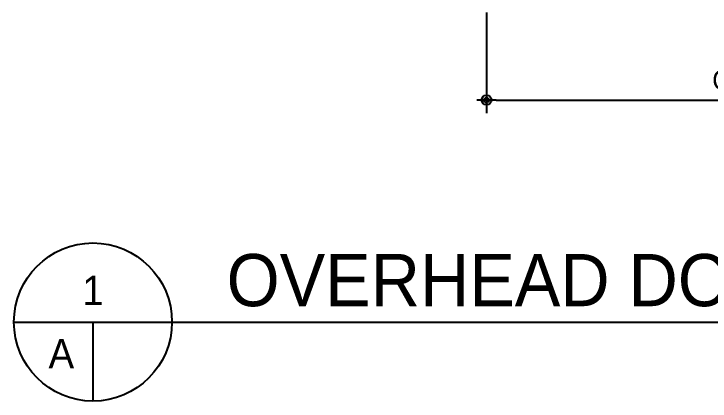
# Model space of a CAD drawing. Header units: millimetres. Extents: x 1448 to 104164, y -19509 to -89.
# Drawn here: x 21975 to 24110, y -13514 to -12327 of the extents above; entities that cross this region are included whole.
import ezdxf
from ezdxf.enums import TextEntityAlignment as Align

# ---------------------------------------------------------------- set-up
doc = ezdxf.new("R2010")
doc.units = ezdxf.units.MM
doc.header["$LTSCALE"] = 60
doc.header["$MEASUREMENT"] = 0
doc.header["$PDSIZE"] = -10
doc.layers.get('Defpoints').update_dxf_attribs({"color": 171, "linetype": 'CONTINUOUS'})
for name, color, linetype in [('DIM', 7, 'CONTINUOUS'), ('SYM', 7, 'CONTINUOUS'), ('TEXT', 3, 'CONTINUOUS')]:
    doc.layers.add(name, color=color, linetype=linetype)
doc.styles.add('0T-OUT', font='H2GTRE.TTF')
doc.styles.add('휘츠', font='')
doc.styles.get('휘츠').set_extended_font_data('Dotum')
doc.dimstyles.new('휘츠-M', dxfattribs={"dimscale": 100, "dimtxt": 3, "dimasz": 1.5, "dimexe": 2, "dimexo": 3, "dimgap": 1, "dimtad": 1, "dimdec": 0, "dimrnd": 0.25, "dimzin": 0, "dimdsep": 46, "dimlunit": 6, "dimtxsty": '휘츠', "dimblk": 'Z_DOT', "dimcen": 5, "dimclrd": 256, "dimclre": 256, "dimclrt": 3, "dimadec": 0, "dimazin": 0, "dimtm": 1e-09, "dimtfac": 1, "dimtdec": 0, "dimtix": 1, "dimtmove": 2, "dimatfit": 1, "dimldrblk": 'Z_DOT', "dimfxl": 1, "dimtolj": 1, "dimtzin": 0, "dimlwd": -1, "dimarcsym": 0})

# ---------------------------------------------------------------- blocks, each defined once
blk = doc.blocks.new('Z_DOT')
at = {"layer": 'DIM', "color": 0}
for p, q in [((0, -1), (0, 1)), ((-1, 0), (1, 0))]:
    blk.add_line(p, q, dxfattribs=at)
for radius in [0.5, 0.25]:
    blk.add_circle((0, 0), radius, dxfattribs=at)
blk = doc.blocks.new('*D109')
at = {"layer": 'Defpoints', "color": 0, "transparency": 16777216}
for p in [(23424.6, -12263.3), (25724.6, -12260.7), (25724.6, -12591.5)]:
    blk.add_point(p, dxfattribs=at)
at = {"layer": 'DIM', "lineweight": -2, "transparency": 16777216}
for p, q in [((23424.6, -12323.3), (23424.6, -12631.5)), ((25724.6, -12320.7), (25724.6, -12631.5))]:
    blk.add_line(p, q, dxfattribs=at)
at = {"layer": 'DIM', "transparency": 16777216}
blk.add_line((23454.6, -12591.5), (25694.6, -12591.5), dxfattribs=at)
at = {"layer": 'DIM', "transparency": 16777216, "xscale": 30, "yscale": 30, "zscale": 30, "rotation": 180}
blk.add_blockref('Z_DOT', (23424.6, -12591.5), dxfattribs=at)
at = {"layer": 'DIM', "transparency": 16777216, "xscale": 30, "yscale": 30, "zscale": 30}
blk.add_blockref('Z_DOT', (25724.6, -12591.5), dxfattribs=at)
at = {"layer": 'DIM', "color": 3, "transparency": 16777216, "insert": (24574.6, -12535.3), "char_height": 60, "attachment_point": 5, "style": '0T-OUT'}
blk.add_mtext('\\A1;OPENING WIDTH "2,300"', dxfattribs=at)

msp = doc.modelspace()

# ---------------------------------------------------------------- linework, layer by layer
at = {"layer": 'SYM'}
for p, q in [((21975, -13271.9), (27127.8, -13271.9)), ((22217.4, -13271.9), (22217.4, -13514.3))]:
    msp.add_line(p, q, dxfattribs=at)
msp.add_circle((22217.4, -13271.9), 242.4, dxfattribs=at)

# ---------------------------------------------------------------- texts
at = {"layer": 'TEXT', "style": '0T-OUT'}
msp.add_text('OVERHEAD DOOR & DOCK SEAL 평면도', height=160, dxfattribs=at).set_placement((22627.4, -13223.4))
for s, p in [('1', (22217.4, -13174.9)), ('A', (22120.4, -13368.8))]:
    msp.add_text(s, height=90, dxfattribs=at).set_placement(p, align=Align.MIDDLE)

# ---------------------------------------------------------------- dimensions: what is measured, and where the dimension line sits
at = {"layer": 'DIM'}
dim = msp.add_linear_dim(base=(25724.6, -12591.5, 25.1), p1=(23424.6, -12263.3, 25.1), p2=(25724.6, -12260.7, 25.1), text='OPENING WIDTH "<>"', dimstyle='휘츠-M', override={"dimscale": 20, "dimtxsty": '0T-OUT'}, dxfattribs=at)
dim.commit()
dim.dimension.update_dxf_attribs({"geometry": '*D109', "text_midpoint": (24574.6, -12535.3, 25.1)})

doc.saveas('drawing.dxf')
